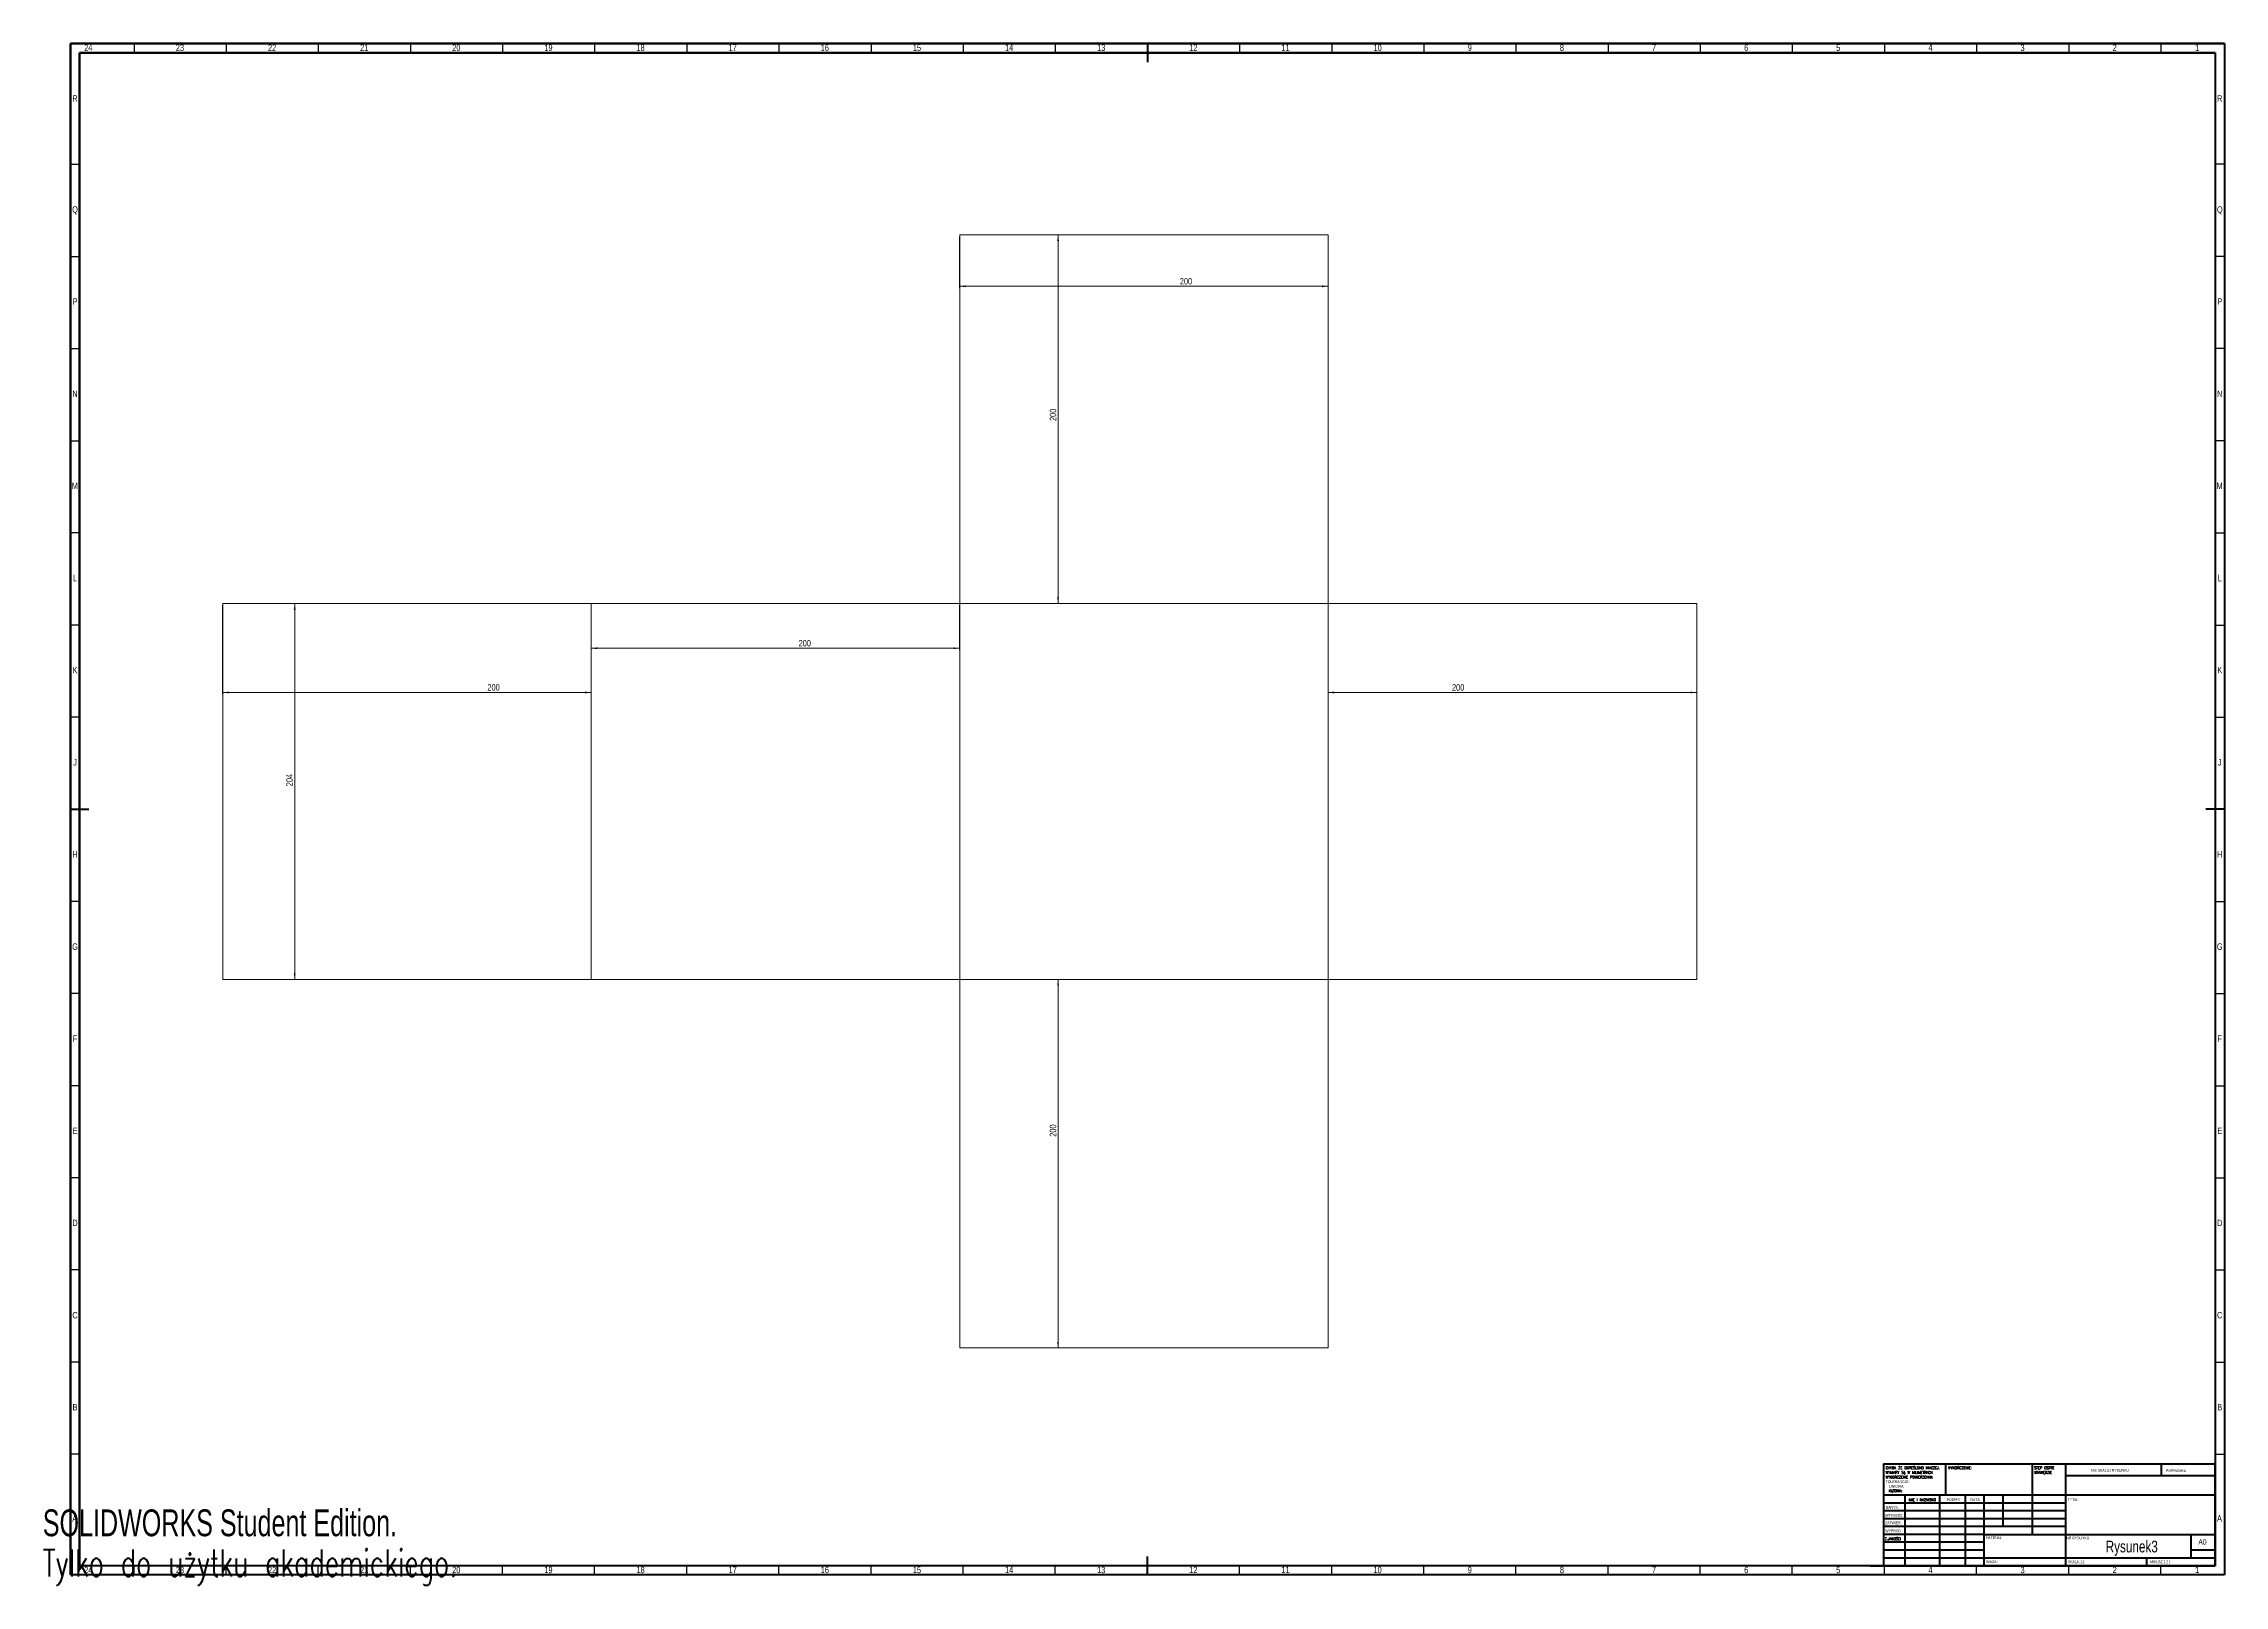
# Model space of a CAD drawing. Header units: millimetres. Extents: x 0 to 1184, y -1 to 836.
import ezdxf

# ---------------------------------------------------------------- set-up
doc = ezdxf.new("R2010")
doc.units = ezdxf.units.MM
doc.styles.add('SLDTEXTSTYLE0', font='TXT', dxfattribs={"width": 0.75})
doc.styles.add('SLDTEXTSTYLE1', font='TXT', dxfattribs={"width": 0.75, "bigfont": 'bigfont'})
doc.styles.add('SLDTEXTSTYLE2', font='TXT', dxfattribs={"width": 0.6875})
doc.styles.add('SLDTEXTSTYLE3', font='TXT', dxfattribs={"width": 0.7})
doc.styles.add('SLDTEXTSTYLE4', font='TXT', dxfattribs={"width": 0.7, "bigfont": 'bigfont'})
doc.dimstyles.new('SLDDIMSTYLE0', dxfattribs={"dimtxt": 3.5, "dimasz": 3.302, "dimexe": 0, "dimexo": 0.0625, "dimgap": 0.875, "dimtad": 1, "dimrnd": 1e-09, "dimzin": 12, "dimdsep": 46, "dimtxsty": 'SLDTEXTSTYLE0', "dimsah": 1, "dimcen": 0.09, "dimadec": 0, "dimazin": 3, "dimtfac": 1, "dimtofl": 0, "dimtmove": 0, "dimatfit": 3, "dimfxl": 0, "dimfrac": 2, "dimtolj": 1, "dimtzin": 12, "dimarcsym": 0})

# ---------------------------------------------------------------- blocks, each defined once
blk = doc.blocks.new('_D')
at = {"color": 7, "linetype": 'Continuous', "lineweight": 0}
for p, q in [((98.6, 532.2), (137.7, 532.2)), ((136.7, 532.2), (136.7, 328.2)), ((98.6, 328.2), (137.7, 328.2))]:
    blk.add_line(p, q, dxfattribs=at)
for points in [[(136.7, 532.2), (136.2, 528.9), (137.2, 528.9)], [(136.7, 328.2), (137.2, 331.5), (136.2, 331.5)]]:
    blk.add_solid(points, dxfattribs=at)
at = {"color": 7, "linetype": 'Continuous', "lineweight": 0, "insert": (132.1, 433), "char_height": 3.5, "attachment_point": 1, "rotation": 90, "style": 'SLDTEXTSTYLE0'}
blk.add_mtext('204', dxfattribs=at)
blk = doc.blocks.new('_D_1')
at = {"color": 7, "linetype": 'Continuous', "lineweight": 0}
for p, q in [((497.6, 731.2), (497.6, 703.3)), ((697.6, 731.2), (697.6, 703.3)), ((497.6, 704.3), (697.6, 704.3))]:
    blk.add_line(p, q, dxfattribs=at)
for points in [[(497.6, 704.3), (500.9, 703.8), (500.9, 704.8)], [(697.6, 704.3), (694.3, 704.8), (694.3, 703.8)]]:
    blk.add_solid(points, dxfattribs=at)
at = {"color": 7, "linetype": 'Continuous', "lineweight": 0, "insert": (617.1, 708.8), "char_height": 3.5, "attachment_point": 1, "style": 'SLDTEXTSTYLE0'}
blk.add_mtext('200', dxfattribs=at)
blk = doc.blocks.new('_D_2')
at = {"color": 7, "linetype": 'Continuous', "lineweight": 0}
for p, q in [((97.6, 531.2), (97.6, 482.9)), ((297.6, 531.2), (297.6, 482.9)), ((97.6, 483.9), (297.6, 483.9))]:
    blk.add_line(p, q, dxfattribs=at)
for points in [[(97.6, 483.9), (100.9, 483.4), (100.9, 484.4)], [(297.6, 483.9), (294.3, 484.4), (294.3, 483.4)]]:
    blk.add_solid(points, dxfattribs=at)
at = {"color": 7, "linetype": 'Continuous', "lineweight": 0, "insert": (241.3, 488.4), "char_height": 3.5, "attachment_point": 1, "style": 'SLDTEXTSTYLE0'}
blk.add_mtext('200', dxfattribs=at)
blk = doc.blocks.new('_D_3')
at = {"color": 7, "linetype": 'Continuous', "lineweight": 0}
for p, q in [((297.6, 531.2), (297.6, 506.9)), ((497.6, 531.2), (497.6, 506.9)), ((297.6, 507.9), (497.6, 507.9))]:
    blk.add_line(p, q, dxfattribs=at)
for points in [[(297.6, 507.9), (300.9, 507.4), (300.9, 508.4)], [(497.6, 507.9), (494.3, 508.4), (494.3, 507.4)]]:
    blk.add_solid(points, dxfattribs=at)
at = {"color": 7, "linetype": 'Continuous', "lineweight": 0, "insert": (410.2, 512.4), "char_height": 3.5, "attachment_point": 1, "style": 'SLDTEXTSTYLE0'}
blk.add_mtext('200', dxfattribs=at)
blk = doc.blocks.new('_D_4')
at = {"color": 7, "linetype": 'Continuous', "lineweight": 0}
for p, q in [((697.6, 531.2), (697.6, 482.9)), ((897.6, 531.2), (897.6, 482.9)), ((697.6, 483.9), (897.6, 483.9))]:
    blk.add_line(p, q, dxfattribs=at)
for points in [[(697.6, 483.9), (700.9, 483.4), (700.9, 484.4)], [(897.6, 483.9), (894.3, 484.4), (894.3, 483.4)]]:
    blk.add_solid(points, dxfattribs=at)
at = {"color": 7, "linetype": 'Continuous', "lineweight": 0, "insert": (764.8, 488.4), "char_height": 3.5, "attachment_point": 1, "style": 'SLDTEXTSTYLE0'}
blk.add_mtext('200', dxfattribs=at)
blk = doc.blocks.new('_D_5')
at = {"color": 7, "linetype": 'Continuous', "lineweight": 0}
for p, q in [((498.6, 732.2), (552, 732.2)), ((551, 532.2), (551, 732.2)), ((498.6, 532.2), (552, 532.2))]:
    blk.add_line(p, q, dxfattribs=at)
for points in [[(551, 732.2), (550.5, 728.9), (551.5, 728.9)], [(551, 532.2), (551.5, 535.5), (550.5, 535.5)]]:
    blk.add_solid(points, dxfattribs=at)
at = {"color": 7, "linetype": 'Continuous', "lineweight": 0, "insert": (546.5, 631.2), "char_height": 3.5, "attachment_point": 1, "rotation": 90, "style": 'SLDTEXTSTYLE0'}
blk.add_mtext('200', dxfattribs=at)
blk = doc.blocks.new('_D_6')
at = {"color": 7, "linetype": 'Continuous', "lineweight": 0}
for p, q in [((498.6, 328.2), (552, 328.2)), ((551, 328.2), (551, 128.2)), ((498.6, 128.2), (552, 128.2))]:
    blk.add_line(p, q, dxfattribs=at)
for points in [[(551, 328.2), (550.5, 324.9), (551.5, 324.9)], [(551, 128.2), (551.5, 131.5), (550.5, 131.5)]]:
    blk.add_solid(points, dxfattribs=at)
at = {"color": 7, "linetype": 'Continuous', "lineweight": 0, "insert": (546.5, 242.8), "char_height": 3.5, "attachment_point": 1, "rotation": 90, "style": 'SLDTEXTSTYLE0'}
blk.add_mtext('200', dxfattribs=at)
blk = doc.blocks.new('SW_NOTE_0')
at = {"color": 0, "linetype": 'Continuous', "lineweight": 0, "char_height": 1.5, "attachment_point": 1}
for s, insert, style in [('CHYBA ŻE OKREŚLONO INACZEJ:', (0, 1.9), 'SLDTEXTSTYLE1'), ('TOLERANCJE:', (0, -5.6), 'SLDTEXTSTYLE0'), ('WYMIARY SĄ W MILIMETRACH', (0, -0.6), 'SLDTEXTSTYLE1'), ('WYKOŃCZENIE POWIERZCHNI:', (0, -3.1), 'SLDTEXTSTYLE1'), ('LINIOWA:', (1.7, -8.1), 'SLDTEXTSTYLE0'), ('KĄTOWA:', (1.7, -10.6), 'SLDTEXTSTYLE1')]:
    blk.add_mtext(s, dxfattribs=dict(at, insert=insert, style=style))
blk = doc.blocks.new('SW_NOTE_1')
at = {"color": 0, "linetype": 'Continuous', "lineweight": 0, "char_height": 1.5, "attachment_point": 1, "style": 'SLDTEXTSTYLE1'}
for s, insert in [('STĘP OSTRE', (0, 1.9)), ('KRAWĘDZIE', (0, -0.6))]:
    blk.add_mtext(s, dxfattribs=dict(at, insert=insert))

msp = doc.modelspace()

# ---------------------------------------------------------------- linework, layer by layer
at = {"color": 7, "linetype": 'Continuous', "lineweight": 60}
for p, q in [((15, 836), (1184, 836)), ((15, 5), (15, 836)), ((15, 836), (15, 5)), ((1184, 836), (15, 836)), ((20, 831), (1179, 831)), ((20, 10), (20, 831)), ((20, 831), (20, 10)), ((1179, 831), (20, 831)), ((599.5, 836), (599.5, 826)), ((599.5, 836), (599.5, 826)), ((1179, 831), (1179, 10)), ((1184, 836), (1184, 5)), ((15, 420.5), (25, 420.5)), ((15, 420.5), (25, 420.5)), ((1184, 420.5), (1174, 420.5)), ((1179, 10), (1179, 65.25)), ((1179, 65.25), (1179, 10)), ((599.5, 5), (599.5, 15)), ((1184, 5), (15, 5)), ((1179, 10), (20, 10)), ((991.8, 10), (1179, 10))]:
    msp.add_line(p, q, dxfattribs=at)
at = {"color": 7, "linetype": 'Continuous', "lineweight": 30}
for p, q in [((49.5, 836), (49.5, 831)), ((99.5, 836), (99.5, 831)), ((149.5, 836), (149.5, 831)), ((199.5, 836), (199.5, 831)), ((249.5, 836), (249.5, 831)), ((299.5, 836), (299.5, 831)), ((349.5, 836), (349.5, 831)), ((399.5, 836), (399.5, 831)), ((449.5, 836), (449.5, 831)), ((499.5, 836), (499.5, 831)), ((549.5, 836), (549.5, 831)), ((649.5, 836), (649.5, 831)), ((699.5, 836), (699.5, 831)), ((749.5, 836), (749.5, 831)), ((799.5, 836), (799.5, 831)), ((849.5, 836), (849.5, 831)), ((899.5, 836), (899.5, 831)), ((949.5, 836), (949.5, 831)), ((999.6, 836), (999.6, 831)), ((1049.5, 836), (1049.5, 831)), ((1099.5, 836), (1099.5, 831)), ((1149.5, 836), (1149.5, 831)), ((15, 770.5), (20, 770.5)), ((1184, 770.5), (1179, 770.5)), ((15, 720.5), (20, 720.5)), ((1184, 720.5), (1179, 720.5)), ((15, 670.5), (20, 670.5)), ((1184, 670.5), (1179, 670.5)), ((15, 620.5), (20, 620.5)), ((1184, 620.5), (1179, 620.5)), ((20, 570.5), (15, 570.5)), ((1179, 570.5), (1184, 570.5)), ((20, 520.5), (15, 520.5)), ((1179, 520.5), (1184, 520.5)), ((20, 470.5), (15, 470.5)), ((1179, 470.5), (1184, 470.5)), ((20, 370.5), (15, 370.5)), ((1179, 370.5), (1184, 370.5)), ((20, 320.5), (15, 320.5)), ((1179, 320.5), (1184, 320.5)), ((20, 270.5), (15, 270.5)), ((1179, 270.5), (1184, 270.5)), ((20, 220.5), (15, 220.5)), ((1179, 220.5), (1184, 220.5)), ((20, 170.5), (15, 170.5)), ((1179, 170.5), (1184, 170.5)), ((20, 120.5), (15, 120.5)), ((1179, 120.5), (1184, 120.5)), ((20, 70.5), (15, 70.5)), ((1179, 70.5), (1184, 70.5)), ((49.5, 5), (49.5, 10)), ((99.5, 5), (99.5, 10)), ((149.5, 5), (149.5, 10)), ((199.5, 5), (199.5, 10)), ((249.5, 5), (249.5, 10)), ((299.5, 5), (299.5, 10)), ((349.5, 5), (349.5, 10)), ((399.5, 5), (399.5, 10)), ((449.5, 5), (449.5, 10)), ((499.5, 5), (499.5, 10)), ((549.5, 5), (549.5, 10)), ((649.5, 5), (649.5, 10)), ((699.5, 5), (699.5, 10)), ((749.5, 5), (749.5, 10)), ((799.5, 5), (799.5, 10)), ((849.5, 5), (849.5, 10)), ((899.5, 5), (899.5, 10)), ((949.5, 5), (949.5, 10)), ((999.6, 5), (999.6, 10)), ((1049.5, 5), (1049.5, 10)), ((1099.5, 5), (1099.5, 10)), ((1149.5, 5), (1149.5, 10))]:
    msp.add_line(p, q, dxfattribs=at)
at = {"color": 7, "linetype": 'Continuous', "lineweight": 0}
for p, q in [((497.638, 532.201), (497.638, 732.201)), ((497.638, 732.201), (697.638, 732.201)), ((697.638, 532.201), (697.638, 732.201)), ((97.638, 532.201), (297.638, 532.201)), ((97.638, 532.201), (97.638, 328.201)), ((297.638, 532.201), (297.638, 328.201)), ((297.638, 532.201), (497.638, 532.201)), ((297.638, 532.201), (297.638, 328.201)), ((497.638, 532.201), (497.638, 328.201)), ((497.638, 532.201), (697.638, 532.201)), ((497.638, 532.201), (497.638, 328.201)), ((497.638, 532.201), (697.638, 532.201)), ((697.638, 532.201), (697.638, 328.201)), ((697.638, 532.201), (897.638, 532.201)), ((697.638, 532.201), (697.638, 328.201)), ((897.638, 532.201), (897.638, 328.201)), ((97.638, 328.201), (297.638, 328.201)), ((297.638, 328.201), (497.638, 328.201)), ((497.638, 328.201), (697.638, 328.201)), ((497.638, 328.201), (697.638, 328.201)), ((497.638, 328.201), (497.638, 128.201)), ((697.638, 328.201), (897.638, 328.201)), ((697.638, 328.201), (697.638, 128.201)), ((497.638, 128.201), (697.638, 128.201))]:
    msp.add_line(p, q, dxfattribs=at)
at = {"color": 7, "linetype": 'Continuous', "lineweight": 40}
for p, q in [((999, 65.25), (1179, 65.25)), ((999, 65.25), (999, 10)), ((1032.8, 48.25), (1032.8, 65.25)), ((1079.6, 65.25), (1079.6, 27)), ((1097.8, 65.25), (1097.8, 10)), ((1149.8, 58.875), (1149.8, 65.25)), ((1179, 48.25), (999, 48.25)), ((1010.564, 48.25), (1010.564, 10)), ((1029.442, 48.25), (1029.442, 10)), ((1043.399, 48.25), (1043.399, 10)), ((1053.6, 10), (1053.6, 48.25)), ((1064, 31.25), (1064, 48.25)), ((1179, 58.875), (1097.8, 58.875)), ((1097.8, 44), (999, 44)), ((1097.8, 39.75), (999, 39.75)), ((1097.8, 35.5), (999, 35.5)), ((1097.8, 31.25), (999, 31.25)), ((1053.6, 27), (999, 27)), ((1053.6, 27), (1179, 27)), ((1166, 14.25), (1166, 27)), ((1053.6, 22.75), (999, 22.75)), ((1053.6, 18.5), (999, 18.5)), ((999, 14.25), (1179, 14.25)), ((1142, 10), (1142, 14.25)), ((1179, 18.5), (1166, 18.5))]:
    msp.add_line(p, q, dxfattribs=at)

# ---------------------------------------------------------------- block references
at = {"color": 7, "linetype": 'Continuous', "lineweight": 0}
for name, p in [('SW_NOTE_0', (1000.182, 61.987)), ('SW_NOTE_1', (1080.821, 61.987))]:
    msp.add_blockref(name, p, dxfattribs=at)

# ---------------------------------------------------------------- texts
for s, insert, char_height, attachment_point, style in [('24', (24.68, 835.544), 3.5, 2, 'SLDTEXTSTYLE0'), ('23', (74.43, 835.544), 3.5, 2, 'SLDTEXTSTYLE0'), ('22', (124.43, 835.544), 3.5, 2, 'SLDTEXTSTYLE0'), ('21', (174.43, 835.544), 3.5, 2, 'SLDTEXTSTYLE0'), ('20', (224.43, 835.544), 3.5, 2, 'SLDTEXTSTYLE0'), ('19', (274.43, 835.544), 3.5, 2, 'SLDTEXTSTYLE0'), ('18', (324.43, 835.544), 3.5, 2, 'SLDTEXTSTYLE0'), ('17', (374.43, 835.544), 3.5, 2, 'SLDTEXTSTYLE0'), ('16', (424.43, 835.544), 3.5, 2, 'SLDTEXTSTYLE0'), ('15', (474.43, 835.544), 3.5, 2, 'SLDTEXTSTYLE0'), ('14', (524.43, 835.544), 3.5, 2, 'SLDTEXTSTYLE0'), ('13', (574.43, 835.544), 3.5, 2, 'SLDTEXTSTYLE0'), ('12', (624.43, 835.544), 3.5, 2, 'SLDTEXTSTYLE0'), ('11', (674.43, 835.544), 3.5, 2, 'SLDTEXTSTYLE0'), ('10', (724.43, 835.544), 3.5, 2, 'SLDTEXTSTYLE0'), ('9', (774.465, 835.544), 3.5, 2, 'SLDTEXTSTYLE0'), ('8', (824.465, 835.544), 3.5, 2, 'SLDTEXTSTYLE0'), ('7', (874.465, 835.544), 3.5, 2, 'SLDTEXTSTYLE0'), ('6', (924.465, 835.544), 3.5, 2, 'SLDTEXTSTYLE0'), ('5', (974.465, 835.544), 3.5, 2, 'SLDTEXTSTYLE0'), ('4', (1024.465, 835.544), 3.5, 2, 'SLDTEXTSTYLE0'), ('3', (1074.465, 835.544), 3.5, 2, 'SLDTEXTSTYLE0'), ('2', (1124.465, 835.544), 3.5, 2, 'SLDTEXTSTYLE0'), ('1', (1169.215, 835.544), 3.5, 2, 'SLDTEXTSTYLE0'), ('R', (17.45, 807.985), 3.5, 2, 'SLDTEXTSTYLE0'), ('R', (1181.45, 807.985), 3.5, 2, 'SLDTEXTSTYLE0'), ('Q', (17.491, 747.735), 3.5, 2, 'SLDTEXTSTYLE0'), ('Q', (1181.491, 747.735), 3.5, 2, 'SLDTEXTSTYLE0'), ('P', (17.487, 697.794), 3.5, 2, 'SLDTEXTSTYLE0'), ('P', (1181.487, 697.794), 3.5, 2, 'SLDTEXTSTYLE0'), ('N', (17.47, 647.735), 3.5, 2, 'SLDTEXTSTYLE0'), ('N', (1181.47, 647.735), 3.5, 2, 'SLDTEXTSTYLE0'), ('M', (17.38, 597.794), 3.5, 2, 'SLDTEXTSTYLE0'), ('M', (1181.38, 597.794), 3.5, 2, 'SLDTEXTSTYLE0'), ('L', (17.462, 547.735), 3.5, 2, 'SLDTEXTSTYLE0'), ('L', (1181.462, 547.735), 3.5, 2, 'SLDTEXTSTYLE0'), ('K', (17.489, 497.794), 3.5, 2, 'SLDTEXTSTYLE0'), ('K', (1181.489, 497.794), 3.5, 2, 'SLDTEXTSTYLE0'), ('J', (17.468, 447.735), 3.5, 2, 'SLDTEXTSTYLE0'), ('J', (1181.468, 447.735), 3.5, 2, 'SLDTEXTSTYLE0'), ('H', (17.491, 397.794), 3.5, 2, 'SLDTEXTSTYLE0'), ('H', (1181.491, 397.794), 3.5, 2, 'SLDTEXTSTYLE0'), ('G', (17.489, 347.735), 3.5, 2, 'SLDTEXTSTYLE0'), ('G', (1181.489, 347.735), 3.5, 2, 'SLDTEXTSTYLE0'), ('F', (17.464, 297.794), 3.5, 2, 'SLDTEXTSTYLE0'), ('F', (1181.464, 297.794), 3.5, 2, 'SLDTEXTSTYLE0'), ('E', (17.506, 247.735), 3.5, 2, 'SLDTEXTSTYLE0'), ('E', (1181.506, 247.735), 3.5, 2, 'SLDTEXTSTYLE0'), ('D', (17.46, 197.794), 3.5, 2, 'SLDTEXTSTYLE0'), ('D', (1181.46, 197.794), 3.5, 2, 'SLDTEXTSTYLE0'), ('C', (17.464, 147.735), 3.5, 2, 'SLDTEXTSTYLE0'), ('C', (1181.464, 147.735), 3.5, 2, 'SLDTEXTSTYLE0'), ('B', (17.473, 97.794), 3.5, 2, 'SLDTEXTSTYLE0'), ('B', (1181.473, 97.794), 3.5, 2, 'SLDTEXTSTYLE0'), ('WYKOŃCZENIE:', (1034.123, 63.921), 1.5, 1, 'SLDTEXTSTYLE1'), ('NIE SKALUJ RYSUNKU', (1111.615, 62.533), 1.5, 1, 'SLDTEXTSTYLE0'), ('POPRAWKA', (1152.328, 62.335), 1.5, 1, 'SLDTEXTSTYLE0'), ('A', (17.36, 37.485), 3.5, 2, 'SLDTEXTSTYLE0'), ('SPRAWDZ.', (999.735, 38.162), 1.5, 1, 'SLDTEXTSTYLE0'), ('NARYS.', (1000.182, 42.385), 1.5, 1, 'SLDTEXTSTYLE0'), ('IMIĘ I NAZWISKO', (1012.617, 46.576), 1.5, 1, 'SLDTEXTSTYLE1'), ('PODPIS', (1033.268, 46.576), 1.5, 1, 'SLDTEXTSTYLE0'), ('DATA', (1046.215, 46.576), 1.5, 1, 'SLDTEXTSTYLE0'), ('TYTUŁ:', (1099.079, 46.576), 1.5, 1, 'SLDTEXTSTYLE1'), ('A', (1181.36, 37.485), 3.5, 2, 'SLDTEXTSTYLE0'), ('Z.JAKOŚCI', (999.669, 25.35), 1.5, 1, 'SLDTEXTSTYLE1'), ('ZATWIER.', (999.839, 34.066), 1.5, 1, 'SLDTEXTSTYLE0'), ('WYPROD.', (999.99, 29.716), 1.5, 1, 'SLDTEXTSTYLE0'), ('MATERIAŁ:', (1054.646, 25.986), 1.5, 1, 'SLDTEXTSTYLE1'), ('NR RYSUNKU', (1098.209, 25.843), 1.5, 1, 'SLDTEXTSTYLE0'), ('Rysunek3', (1133.725, 23.607), 6.35, 2, 'SLDTEXTSTYLE0'), ('A0', (1169.871, 24.406), 2.9104, 1, 'SLDTEXTSTYLE0'), ('WAGA:', (1054.618, 12.949), 1.4986, 1, 'SLDTEXTSTYLE0'), ('SKALA:1:1', (1099.074, 12.9), 1.5, 1, 'SLDTEXTSTYLE0'), ('ARKUSZ 1 Z 1', (1143.478, 12.9), 1.5, 1, 'SLDTEXTSTYLE2'), ('24', (24.68, 9.485), 3.5, 2, 'SLDTEXTSTYLE0'), ('23', (74.43, 9.485), 3.5, 2, 'SLDTEXTSTYLE0'), ('22', (124.43, 9.485), 3.5, 2, 'SLDTEXTSTYLE0'), ('21', (174.43, 9.485), 3.5, 2, 'SLDTEXTSTYLE0'), ('20', (224.43, 9.485), 3.5, 2, 'SLDTEXTSTYLE0'), ('19', (274.43, 9.485), 3.5, 2, 'SLDTEXTSTYLE0'), ('18', (324.43, 9.485), 3.5, 2, 'SLDTEXTSTYLE0'), ('17', (374.43, 9.485), 3.5, 2, 'SLDTEXTSTYLE0'), ('16', (424.43, 9.485), 3.5, 2, 'SLDTEXTSTYLE0'), ('15', (474.43, 9.485), 3.5, 2, 'SLDTEXTSTYLE0'), ('14', (524.43, 9.485), 3.5, 2, 'SLDTEXTSTYLE0'), ('13', (574.43, 9.485), 3.5, 2, 'SLDTEXTSTYLE0'), ('12', (624.43, 9.485), 3.5, 2, 'SLDTEXTSTYLE0'), ('11', (674.43, 9.485), 3.5, 2, 'SLDTEXTSTYLE0'), ('10', (724.43, 9.485), 3.5, 2, 'SLDTEXTSTYLE0'), ('9', (774.465, 9.485), 3.5, 2, 'SLDTEXTSTYLE0'), ('8', (824.465, 9.485), 3.5, 2, 'SLDTEXTSTYLE0'), ('7', (874.465, 9.485), 3.5, 2, 'SLDTEXTSTYLE0'), ('6', (924.465, 9.485), 3.5, 2, 'SLDTEXTSTYLE0'), ('5', (974.465, 9.485), 3.5, 2, 'SLDTEXTSTYLE0'), ('4', (1024.465, 9.485), 3.5, 2, 'SLDTEXTSTYLE0'), ('3', (1074.465, 9.485), 3.5, 2, 'SLDTEXTSTYLE0'), ('2', (1124.465, 9.485), 3.5, 2, 'SLDTEXTSTYLE0'), ('1', (1169.215, 9.485), 3.5, 2, 'SLDTEXTSTYLE0')]:
    msp.add_mtext(s, dxfattribs=dict(at, insert=insert, char_height=char_height, attachment_point=attachment_point, style=style))
at = {"color": 7, "linetype": 'Continuous', "char_height": 14.5493, "attachment_point": 1}
for s, insert, style in [('SOLIDWORKS Student Edition.', (0, 40.579), 'SLDTEXTSTYLE3'), ('Tylko do użytku akademickiego.', (0, 18.755), 'SLDTEXTSTYLE4')]:
    msp.add_mtext(s, dxfattribs=dict(at, insert=insert, style=style))

# ---------------------------------------------------------------- dimensions: what is measured, and where the dimension line sits
at = {"color": 7, "linetype": 'Continuous', "lineweight": 0}
for base, p1, p2, picture, middle in [((697.638, 704.32), (497.638, 732.201), (697.638, 732.201), '_D_1', (620.956, 704.32)), ((297.638, 483.9), (97.638, 532.201), (297.638, 532.201), '_D_2', (245.219, 483.9)), ((497.638, 507.914), (297.638, 532.201), (497.638, 532.201), '_D_3', (414.115, 507.914)), ((897.638, 483.9), (697.638, 532.201), (897.638, 532.201), '_D_4', (768.668, 483.9))]:
    dim = msp.add_linear_dim(base=base, p1=p1, p2=p2, dimstyle='SLDDIMSTYLE0', dxfattribs=at)
    dim.commit()
    dim.dimension.update_dxf_attribs({"geometry": picture, "text_midpoint": middle, "dimtype": 160})
for base, p1, p2, picture, middle in [((550.969, 732.201), (497.638, 532.201), (497.638, 732.201), '_D_5', (550.969, 635.03)), ((136.659, 328.201), (97.638, 532.201), (97.638, 328.201), '_D', (136.659, 436.894)), ((550.969, 128.201), (497.638, 328.201), (497.638, 128.201), '_D_6', (550.969, 246.72))]:
    dim = msp.add_linear_dim(base=base, p1=p1, p2=p2, angle=90, dimstyle='SLDDIMSTYLE0', dxfattribs=at)
    dim.commit()
    dim.dimension.update_dxf_attribs({"geometry": picture, "text_midpoint": middle, "dimtype": 160})

doc.saveas('drawing.dxf')
